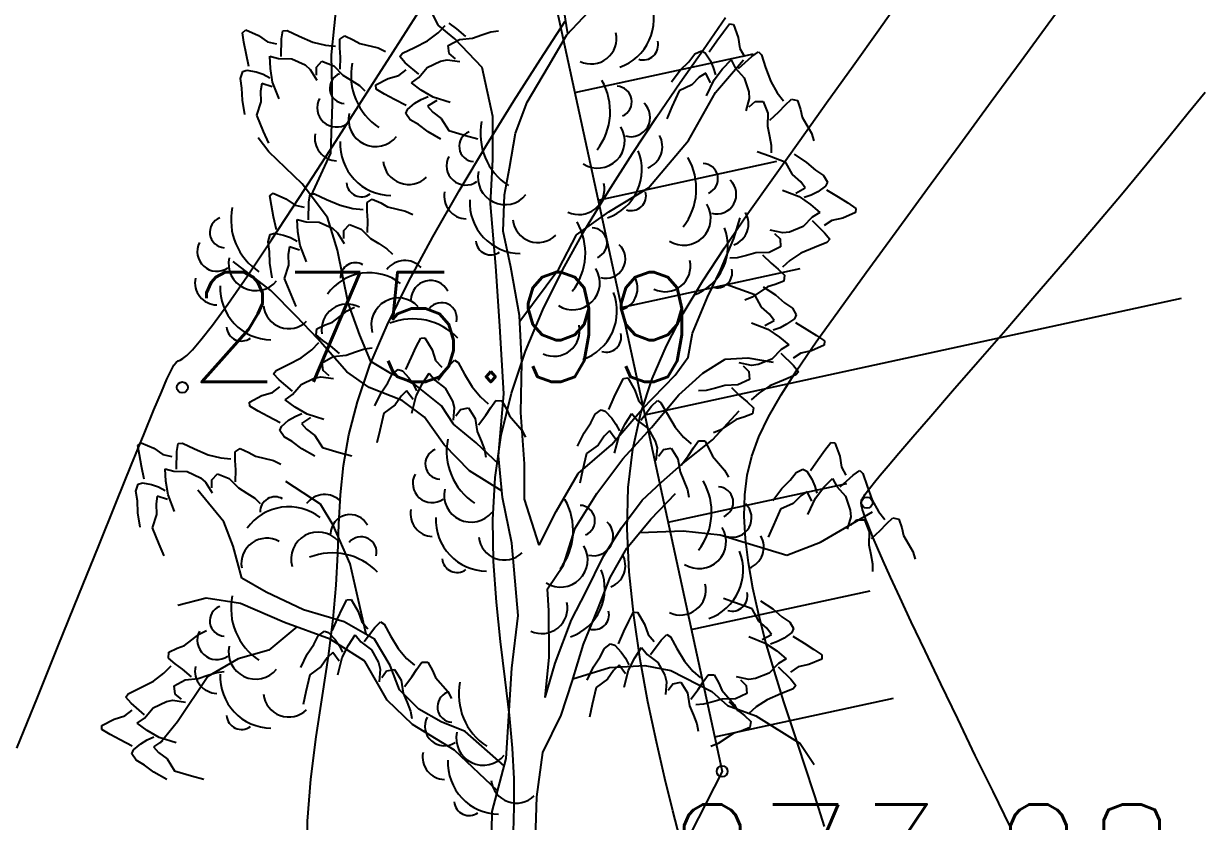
# Model space of a CAD drawing. Extents: x 524954 to 526204, y 9523489 to 9524010.
# Drawn here: x 525317.76 to 525328.51, y 9523763.08 to 9523770.33 of the extents above; entities that cross this region are included whole.
import ezdxf

# ---------------------------------------------------------------- set-up
doc = ezdxf.new("R2010")
doc.units = 0
doc.header["$PDMODE"] = 33
doc.header["$PDSIZE"] = 0.1
doc.linetypes.add('ACAD_ISO12W100', pattern=[21, 12, -3, 0, -3, 0, -3])
for name, color, linetype in [('Arbre', 34, 'ACAD_ISO12W100'), ('CN_01_00', 3, 'Continuous'), ('CN_02_00', 4, 'Continuous'), ('CN_05_00', 6, 'Continuous'), ('Haut_Talus', 30, 'Continuous'), ('Talus', 2, 'Continuous'), ('TopoAlt', 3, 'Continuous'), ('TOPOJIS', 7, 'Continuous')]:
    doc.layers.add(name, color=color, linetype=linetype)
doc.styles.add('Simplex 1.0', font='Simplex.shx', dxfattribs={"width": 0.99, "height": 1})

# ---------------------------------------------------------------- blocks, each defined once
blk = doc.blocks.new('TCPOINT M')
at = {"color": 0}
blk.add_point((0, 0), dxfattribs=at)
at = {"layer": 'TopoAlt', "style": 'Simplex 1.0', "width": 0.99}
blk.add_attdef('ALT', (0.15, 0.15), '', height=1, dxfattribs=at)
blk = doc.blocks.new('v088')
at = {"linetype": 'Continuous'}
for p, q in [((0.345, 10.122), (0.269, 10.614)), ((-1.806, 9.931), (-1.749, 10.491)), ((-0.835, 10.2), (-0.991, 10.52)), ((0.336, 10.112), (0.634, 10.429)), ((-0.666, 10.169), (-0.735, 10.218)), ((1.762, 10.142), (1.816, 10.212)), ((1.816, 10.212), (1.854, 10.208)), ((-2.616, 10.132), (-2.587, 10.158)), ((-2.603, 10.046), (-2.616, 10.132)), ((-2.587, 10.158), (-2.471, 10.107)), ((-2.471, 10.107), (-2.388, 10.049)), ((-2.261, 10.077), (-2.249, 10.151)), ((-2.249, 10.151), (-2.211, 10.152)), ((-2.211, 10.152), (-2.101, 10.101)), ((-1.73, 10.074), (-1.685, 10.105)), ((-1.685, 10.105), (-1.608, 10.069)), ((-0.931, 10.06), (-0.836, 10.131)), ((-0.836, 10.131), (-0.771, 10.198)), ((-0.683, 10.078), (-0.835, 10.2)), ((-0.583, 10.098), (-0.666, 10.169)), ((-0.523, 10.083), (-0.438, 10.113)), ((-0.438, 10.113), (-0.356, 10.14)), ((-0.356, 10.14), (-0.287, 10.149)), ((0.168, 9.829), (0.336, 10.112)), ((1.7, 10.058), (1.762, 10.142)), ((1.854, 10.208), (1.896, 10.089)), ((-2.583, 9.943), (-2.603, 10.046)), ((-2.388, 10.049), (-2.306, 10.03)), ((-2.264, 9.917), (-2.261, 10.077)), ((-2.101, 10.101), (-1.977, 10.047)), ((-1.977, 10.047), (-1.862, 10.018)), ((-1.862, 10.018), (-1.769, 10.01)), ((-1.731, 9.995), (-1.73, 10.074)), ((-1.608, 10.069), (-1.547, 10.033)), ((-1.547, 10.033), (-1.382, 9.994)), ((-1.161, 9.945), (-1.051, 9.998)), ((-1.051, 9.998), (-0.931, 10.06)), ((-0.743, 10.015), (-0.642, 10.071)), ((-0.734, 9.943), (-0.743, 10.015)), ((-0.435, 9.816), (-0.683, 10.078)), ((-0.642, 10.071), (-0.523, 10.083)), ((1.631, 9.958), (1.7, 10.058)), ((1.896, 10.089), (1.912, 9.989)), ((-2.558, 9.824), (-2.583, 9.943)), ((-2.368, 9.919), (-2.288, 9.897)), ((-2.362, 9.808), (-2.368, 9.919)), ((-2.288, 9.897), (-2.168, 9.895)), ((-2.168, 9.895), (-2.047, 9.839)), ((-1.797, 9.483), (-1.806, 9.931)), ((-1.725, 9.911), (-1.731, 9.995)), ((-1.728, 9.802), (-1.725, 9.911)), ((-1.382, 9.994), (-1.316, 9.963)), ((-1.184, 9.915), (-1.161, 9.945)), ((-1.134, 9.859), (-1.184, 9.915)), ((-0.677, 9.896), (-0.734, 9.943)), ((1.446, 9.869), (1.5, 9.939)), ((1.5, 9.939), (1.562, 9.969)), ((1.562, 9.969), (1.596, 9.95)), ((1.596, 9.95), (1.643, 9.877)), ((1.9, 9.808), (2.019, 9.915)), ((1.912, 9.989), (1.954, 9.915)), ((2.019, 9.915), (2.081, 9.958)), ((2.081, 9.958), (2.108, 9.931)), ((2.108, 9.931), (2.146, 9.815)), ((-2.634, 9.715), (-2.614, 9.781)), ((-2.614, 9.781), (-2.576, 9.793)), ((-2.576, 9.793), (-2.492, 9.777)), ((-2.342, 9.683), (-2.362, 9.808)), ((-2.047, 9.839), (-2, 9.799)), ((-2, 9.799), (-1.94, 9.7)), ((-1.944, 9.746), (-1.943, 9.82)), ((-1.943, 9.82), (-1.893, 9.873)), ((-1.893, 9.873), (-1.786, 9.83)), ((-1.786, 9.83), (-1.702, 9.745)), ((-1.192, 9.743), (-1.125, 9.794)), ((-1.012, 9.755), (-1.134, 9.859)), ((-1.011, 9.724), (-0.934, 9.816)), ((-0.934, 9.816), (-0.814, 9.874)), ((-0.814, 9.874), (-0.753, 9.886)), ((-0.753, 9.886), (-0.639, 9.87)), ((-0.339, 9.37), (-0.435, 9.816)), ((-0.025, 9.501), (0.168, 9.829)), ((1.289, 9.685), (1.369, 9.792)), ((1.369, 9.792), (1.446, 9.869)), ((1.643, 9.877), (1.669, 9.815)), ((1.669, 9.815), (1.689, 9.75)), ((1.677, 9.704), (1.754, 9.804)), ((1.69, 9.587), (1.945, 9.885)), ((1.754, 9.804), (1.831, 9.885)), ((1.831, 9.885), (1.869, 9.812)), ((1.869, 9.812), (1.95, 9.723)), ((2.146, 9.815), (2.193, 9.689)), ((-2.621, 9.629), (-2.634, 9.715)), ((-2.492, 9.777), (-2.428, 9.754)), ((-2.428, 9.754), (-2.368, 9.723)), ((-2.283, 9.532), (-2.342, 9.683)), ((-1.702, 9.745), (-1.624, 9.699)), ((-1.624, 9.699), (-1.552, 9.652)), ((-1.402, 9.657), (-1.289, 9.715)), ((-1.289, 9.715), (-1.192, 9.743)), ((-1.079, 9.676), (-1.011, 9.724)), ((-0.989, 9.611), (-1.079, 9.676)), ((1.542, 9.727), (1.473, 9.658)), ((1.6, 9.765), (1.542, 9.727)), ((1.643, 9.677), (1.6, 9.765)), ((1.608, 9.558), (1.677, 9.704)), ((1.95, 9.723), (1.993, 9.596)), ((2.193, 9.689), (2.25, 9.585)), ((-2.617, 9.52), (-2.621, 9.629)), ((-2.439, 9.669), (-2.451, 9.601)), ((-2.451, 9.601), (-2.448, 9.503)), ((-2.346, 9.639), (-2.439, 9.669)), ((-1.552, 9.652), (-1.502, 9.604)), ((-1.401, 9.619), (-1.402, 9.657)), ((-1.325, 9.574), (-1.401, 9.619)), ((-1.233, 9.524), (-1.325, 9.574)), ((-0.88, 9.547), (-0.989, 9.611)), ((1.358, 9.604), (1.292, 9.458)), ((1.473, 9.658), (1.358, 9.604)), ((1.444, 9.153), (1.69, 9.587)), ((1.993, 9.596), (1.996, 9.535)), ((2.25, 9.585), (2.308, 9.512)), ((-2.595, 9.387), (-2.617, 9.52)), ((-2.448, 9.503), (-2.488, 9.382)), ((-1.812, 9.035), (-1.797, 9.483)), ((-1.125, 9.469), (-1.233, 9.524)), ((-1.113, 9.435), (-1.047, 9.49)), ((-1.047, 9.49), (-0.989, 9.525)), ((-0.989, 9.525), (-0.927, 9.553)), ((-0.848, 9.516), (-0.931, 9.463)), ((-0.931, 9.463), (-0.885, 9.411)), ((-0.726, 9.498), (-0.88, 9.547)), ((-0.131, 9.219), (-0.025, 9.501)), ((1.996, 9.535), (1.966, 9.423)), ((1.996, 9.458), (2.05, 9.508)), ((2.05, 9.508), (2.123, 9.508)), ((2.123, 9.508), (2.166, 9.4)), ((2.266, 9.412), (2.323, 9.473)), ((2.323, 9.473), (2.381, 9.527)), ((2.381, 9.527), (2.435, 9.515)), ((2.435, 9.515), (2.462, 9.435)), ((-2.488, 9.382), (-2.427, 9.234)), ((-1.128, 9.398), (-1.113, 9.435)), ((-1.089, 9.341), (-1.128, 9.398)), ((-0.885, 9.411), (-0.807, 9.351)), ((-0.807, 9.351), (-0.739, 9.244)), ((-0.337, 8.979), (-0.339, 9.37)), ((1.292, 9.458), (1.246, 9.35)), ((2.166, 9.4), (2.162, 9.281)), ((2.185, 9.338), (2.266, 9.412)), ((2.462, 9.435), (2.477, 9.365)), ((2.477, 9.365), (2.562, 9.219)), ((-1.014, 9.297), (-1.089, 9.341)), ((-0.927, 9.231), (-1.014, 9.297)), ((-0.739, 9.244), (-0.586, 9.198)), ((2.162, 9.281), (2.181, 9.192)), ((-2.378, 9.048), (-2.474, 9.177)), ((-2.427, 9.234), (-2.38, 9.127)), ((-0.81, 9.165), (-0.927, 9.231)), ((-0.586, 9.198), (-0.473, 9.166)), ((-0.186, 8.901), (-0.131, 9.219)), ((1.08, 8.722), (1.444, 9.153)), ((2.181, 9.192), (2.196, 9.108)), ((2.562, 9.219), (2.585, 9.15)), ((-2.074, 8.756), (-2.378, 9.048)), ((-1.992, 8.647), (-1.812, 9.035)), ((2.18, 9.009), (2.07, 9.048)), ((2.196, 9.108), (2.196, 9.038)), ((-0.36, 8.574), (-0.337, 8.979)), ((2.33, 8.953), (2.18, 9.009)), ((2.391, 8.841), (2.33, 8.953)), ((2.406, 9.027), (2.519, 8.953)), ((2.519, 8.953), (2.601, 8.881)), ((-0.231, 8.658), (-0.186, 8.901)), ((2.465, 8.776), (2.391, 8.841)), ((2.601, 8.881), (2.673, 8.832)), ((2.673, 8.832), (2.708, 8.773)), ((-1.843, 8.45), (-2.074, 8.756)), ((0.718, 8.503), (1.08, 8.722)), ((2.421, 8.673), (2.507, 8.721)), ((2.507, 8.721), (2.465, 8.776)), ((2.691, 8.737), (2.621, 8.686)), ((2.708, 8.773), (2.691, 8.737)), ((-2.366, 8.647), (-2.337, 8.672)), ((-2.353, 8.56), (-2.366, 8.647)), ((-2.337, 8.672), (-2.221, 8.621)), ((-2.221, 8.621), (-2.138, 8.563)), ((-2.011, 8.592), (-1.999, 8.665)), ((-1.999, 8.665), (-1.961, 8.666)), ((-1.961, 8.666), (-1.851, 8.615)), ((-1.851, 8.615), (-1.727, 8.562)), ((-1.48, 8.588), (-1.435, 8.619)), ((-1.435, 8.619), (-1.357, 8.583)), ((-0.243, 8.328), (-0.231, 8.658)), ((2.3, 8.701), (2.45, 8.641)), ((2.45, 8.641), (2.555, 8.57)), ((2.561, 8.655), (2.497, 8.632)), ((2.621, 8.686), (2.561, 8.655)), ((2.701, 8.703), (2.805, 8.64)), ((2.805, 8.64), (2.893, 8.584)), ((-2.333, 8.457), (-2.353, 8.56)), ((-2.138, 8.563), (-2.056, 8.544)), ((-2.014, 8.431), (-2.011, 8.592)), ((-1.727, 8.562), (-1.612, 8.532)), ((-1.612, 8.532), (-1.519, 8.524)), ((-1.481, 8.509), (-1.48, 8.588)), ((-1.475, 8.425), (-1.481, 8.509)), ((-1.357, 8.583), (-1.297, 8.547)), ((-1.297, 8.547), (-1.132, 8.508)), ((-1.132, 8.508), (-1.066, 8.477)), ((-0.311, 8.009), (-0.36, 8.574)), ((0.424, 8.292), (0.718, 8.503)), ((2.555, 8.57), (2.64, 8.498)), ((2.64, 8.498), (2.57, 8.455)), ((2.964, 8.496), (2.848, 8.446)), ((2.893, 8.584), (2.966, 8.534)), ((2.966, 8.534), (2.964, 8.496)), ((-2.308, 8.338), (-2.333, 8.457)), ((-2.118, 8.433), (-2.038, 8.411)), ((-2.112, 8.322), (-2.118, 8.433)), ((-2.038, 8.411), (-1.918, 8.409)), ((-1.918, 8.409), (-1.797, 8.353)), ((-1.75, 8.153), (-1.843, 8.45)), ((-1.693, 8.334), (-1.643, 8.387)), ((-1.643, 8.387), (-1.536, 8.344)), ((-1.478, 8.316), (-1.475, 8.425)), ((1.855, 8.26), (1.913, 8.447)), ((2.57, 8.455), (2.487, 8.369)), ((2.568, 8.425), (2.683, 8.312)), ((2.749, 8.424), (2.679, 8.378)), ((2.848, 8.446), (2.749, 8.424)), ((-2.384, 8.23), (-2.364, 8.296)), ((-2.364, 8.296), (-2.326, 8.308)), ((-2.326, 8.308), (-2.242, 8.291)), ((-2.242, 8.291), (-2.178, 8.268)), ((-2.092, 8.197), (-2.112, 8.322)), ((-1.797, 8.353), (-1.75, 8.313)), ((-1.75, 8.313), (-1.69, 8.215)), ((-1.694, 8.261), (-1.693, 8.334)), ((-1.536, 8.344), (-1.452, 8.259)), ((-0.174, 8), (-0.243, 8.328)), ((0.262, 7.984), (0.424, 8.292)), ((2.301, 8.311), (2.188, 8.335)), ((2.225, 8.306), (2.278, 8.256)), ((2.362, 8.319), (2.301, 8.311)), ((2.487, 8.369), (2.362, 8.319)), ((2.683, 8.312), (2.729, 8.254)), ((-2.371, 8.143), (-2.384, 8.23)), ((-2.189, 8.184), (-2.201, 8.115)), ((-2.096, 8.154), (-2.189, 8.184)), ((-2.178, 8.268), (-2.118, 8.237)), ((-2.033, 8.047), (-2.092, 8.197)), ((-1.452, 8.259), (-1.374, 8.213)), ((-1.374, 8.213), (-1.302, 8.166)), ((1.736, 7.971), (1.855, 8.26)), ((2.282, 8.183), (2.178, 8.134)), ((2.278, 8.256), (2.282, 8.183)), ((2.591, 8.179), (2.467, 8.125)), ((2.704, 8.225), (2.591, 8.179)), ((2.729, 8.254), (2.704, 8.225)), ((-2.367, 8.034), (-2.371, 8.143)), ((-2.201, 8.115), (-2.198, 8.017)), ((-1.653, 7.676), (-1.75, 8.153)), ((-1.302, 8.166), (-1.252, 8.118)), ((1.888, 8.085), (1.819, 8.08)), ((1.971, 8.105), (1.888, 8.085)), ((2.058, 8.13), (1.971, 8.105)), ((2.178, 8.134), (2.058, 8.13)), ((2.117, 8.111), (2.195, 8.035)), ((2.467, 8.125), (2.367, 8.061)), ((-2.358, 7.786), (-2.7, 8.052)), ((-2.345, 7.902), (-2.367, 8.034)), ((-2.198, 8.017), (-2.238, 7.897)), ((-0.274, 7.463), (-0.311, 8.009)), ((-0.096, 7.56), (-0.174, 8)), ((-0.093, 7.509), (0.262, 7.984)), ((1.617, 7.726), (1.736, 7.971)), ((2.195, 8.035), (2.261, 7.981)), ((2.261, 7.981), (2.318, 7.927)), ((2.367, 8.061), (2.298, 7.999)), ((-2.238, 7.897), (-2.177, 7.749)), ((2.31, 7.872), (2.231, 7.841)), ((2.318, 7.927), (2.31, 7.872)), ((-2.129, 7.554), (-2.358, 7.786)), ((-2.177, 7.749), (-2.13, 7.641)), ((1.896, 7.802), (1.786, 7.841)), ((2.046, 7.746), (1.896, 7.802)), ((2.163, 7.821), (2.022, 7.727)), ((2.107, 7.634), (2.046, 7.746)), ((2.123, 7.82), (2.235, 7.746)), ((2.231, 7.841), (2.163, 7.821)), ((2.235, 7.746), (2.317, 7.675)), ((-1.663, 7.603), (-1.598, 7.634)), ((-1.547, 7.38), (-1.653, 7.676)), ((1.481, 7.4), (1.617, 7.726)), ((2.022, 7.727), (1.955, 7.7)), ((2.181, 7.57), (2.107, 7.634)), ((2.317, 7.675), (2.389, 7.625)), ((-1.932, 7.347), (-2.129, 7.554)), ((-1.797, 7.5), (-1.663, 7.603)), ((-0.075, 7.131), (-0.096, 7.56)), ((2.223, 7.514), (2.181, 7.57)), ((2.407, 7.53), (2.337, 7.479)), ((2.389, 7.625), (2.424, 7.566)), ((2.424, 7.566), (2.407, 7.53)), ((-1.945, 7.383), (-1.94, 7.438)), ((-1.94, 7.438), (-1.864, 7.475)), ((-1.864, 7.475), (-1.797, 7.5)), ((-0.237, 6.848), (-0.274, 7.463)), ((2.016, 7.494), (2.166, 7.434)), ((2.137, 7.467), (2.223, 7.514)), ((2.166, 7.434), (2.271, 7.363)), ((2.277, 7.448), (2.213, 7.425)), ((2.337, 7.479), (2.277, 7.448)), ((2.417, 7.496), (2.521, 7.433)), ((2.521, 7.433), (2.609, 7.377)), ((-1.985, 7.246), (-1.92, 7.313)), ((-1.884, 7.333), (-1.945, 7.383)), ((-1.665, 7.048), (-1.932, 7.347)), ((-1.815, 7.284), (-1.884, 7.333)), ((-1.449, 7.14), (-1.547, 7.38)), ((-1.034, 7.275), (-0.994, 7.353)), ((-0.994, 7.353), (-0.955, 7.356)), ((-0.955, 7.356), (-0.891, 7.247)), ((1.442, 7.181), (1.481, 7.4)), ((2.271, 7.363), (2.357, 7.292)), ((2.609, 7.377), (2.682, 7.328)), ((2.682, 7.328), (2.68, 7.289)), ((-2.081, 7.175), (-1.985, 7.246)), ((-1.732, 7.213), (-1.815, 7.284)), ((-1.672, 7.198), (-1.587, 7.228)), ((-1.587, 7.228), (-1.505, 7.255)), ((-1.505, 7.255), (-1.436, 7.264)), ((-1.078, 7.18), (-1.034, 7.275)), ((-0.891, 7.247), (-0.858, 7.151)), ((2.286, 7.249), (2.203, 7.162)), ((2.284, 7.218), (2.399, 7.105)), ((2.357, 7.292), (2.286, 7.249)), ((2.465, 7.218), (2.395, 7.171)), ((2.564, 7.239), (2.465, 7.218)), ((2.68, 7.289), (2.564, 7.239)), ((-2.31, 7.06), (-2.2, 7.113)), ((-2.2, 7.113), (-2.081, 7.175)), ((-1.892, 7.13), (-1.791, 7.186)), ((-1.883, 7.058), (-1.892, 7.13)), ((-1.791, 7.186), (-1.672, 7.198)), ((-1.266, 7.031), (-1.449, 7.14)), ((-1.128, 7.069), (-1.078, 7.18)), ((-0.858, 7.151), (-0.802, 7.088)), ((-0.835, 6.972), (-0.738, 7.1)), ((-0.738, 7.1), (-0.686, 7.153)), ((-0.686, 7.153), (-0.654, 7.131)), ((-0.654, 7.131), (-0.595, 7.025)), ((-0.084, 6.677), (-0.075, 7.131)), ((1.321, 7.017), (1.442, 7.181)), ((1.575, 7.035), (1.778, 7.163)), ((1.778, 7.163), (1.983, 7.174)), ((2.018, 7.104), (1.904, 7.128)), ((1.941, 7.1), (1.994, 7.049)), ((1.983, 7.174), (2.214, 7.135)), ((2.079, 7.112), (2.018, 7.104)), ((2.203, 7.162), (2.079, 7.112)), ((2.399, 7.105), (2.445, 7.047)), ((-2.333, 7.03), (-2.31, 7.06)), ((-2.283, 6.974), (-2.333, 7.03)), ((-2.083, 6.931), (-1.963, 6.989)), ((-1.963, 6.989), (-1.902, 7.001)), ((-1.902, 7.001), (-1.788, 6.985)), ((-1.826, 7.011), (-1.883, 7.058)), ((-1.463, 6.903), (-1.665, 7.048)), ((-1.293, 6.947), (-1.253, 7.025)), ((-1.047, 6.93), (-1.266, 7.031)), ((-1.253, 7.025), (-1.198, 7.067)), ((-1.198, 7.067), (-1.16, 7.055)), ((-1.16, 7.055), (-1.101, 6.992)), ((-1.101, 6.992), (-1.063, 6.936)), ((-0.978, 6.941), (-0.918, 7.034)), ((-0.918, 7.034), (-0.866, 6.97)), ((-0.595, 7.025), (-0.526, 6.909)), ((0.813, 6.909), (0.853, 6.987)), ((0.853, 6.987), (0.891, 6.991)), ((0.891, 6.991), (0.955, 6.881)), ((1.023, 6.706), (1.321, 7.017)), ((1.356, 6.837), (1.575, 7.035)), ((1.994, 7.049), (1.999, 6.976)), ((2.42, 7.018), (2.307, 6.972)), ((2.445, 7.047), (2.42, 7.018)), ((-2.342, 6.858), (-2.275, 6.909)), ((-2.161, 6.87), (-2.283, 6.974)), ((-2.161, 6.839), (-2.083, 6.931)), ((-1.162, 6.785), (-1.463, 6.903)), ((-1.354, 6.857), (-1.293, 6.947)), ((-1.063, 6.936), (-1.032, 6.875)), ((-0.806, 6.736), (-1.047, 6.93)), ((-1.035, 6.828), (-0.978, 6.941)), ((-0.866, 6.97), (-0.77, 6.898)), ((-0.77, 6.898), (-0.705, 6.781)), ((-0.526, 6.909), (-0.45, 6.818)), ((0.768, 6.815), (0.813, 6.909)), ((0.955, 6.881), (0.989, 6.786)), ((1.688, 6.899), (1.604, 6.878)), ((1.775, 6.923), (1.688, 6.899)), ((1.894, 6.927), (1.775, 6.923)), ((1.834, 6.904), (1.912, 6.828)), ((1.999, 6.976), (1.894, 6.927)), ((2.184, 6.918), (2.084, 6.854)), ((2.307, 6.972), (2.184, 6.918)), ((-2.551, 6.772), (-2.439, 6.83)), ((-2.55, 6.734), (-2.551, 6.772)), ((-2.439, 6.83), (-2.342, 6.858)), ((-2.228, 6.791), (-2.161, 6.839)), ((-2.138, 6.726), (-2.228, 6.791)), ((-1.413, 6.737), (-1.354, 6.857)), ((-1.172, 6.826), (-1.227, 6.745)), ((-1.122, 6.874), (-1.172, 6.826)), ((-0.96, 6.634), (-1.162, 6.785)), ((-1.064, 6.795), (-1.122, 6.874)), ((-1.076, 6.671), (-1.035, 6.828)), ((-0.705, 6.781), (-0.69, 6.721)), ((-0.45, 6.818), (-0.379, 6.757)), ((-0.357, 6.722), (-0.31, 6.785)), ((-0.31, 6.785), (-0.255, 6.784)), ((-0.287, 6.281), (-0.237, 6.848)), ((-0.255, 6.784), (-0.214, 6.71)), ((0.719, 6.703), (0.768, 6.815)), ((0.989, 6.786), (1.044, 6.722)), ((1.107, 6.54), (1.356, 6.837)), ((1.108, 6.734), (1.161, 6.787)), ((1.161, 6.787), (1.192, 6.766)), ((1.604, 6.878), (1.535, 6.874)), ((1.912, 6.828), (1.977, 6.774)), ((1.977, 6.774), (2.034, 6.72)), ((2.084, 6.854), (2.014, 6.792)), ((-2.475, 6.689), (-2.55, 6.734)), ((-2.383, 6.639), (-2.475, 6.689)), ((-2.029, 6.662), (-2.138, 6.726)), ((-2.138, 6.64), (-2.076, 6.668)), ((-1.33, 6.67), (-1.367, 6.514)), ((-1.227, 6.745), (-1.33, 6.67)), ((-0.697, 6.571), (-0.806, 6.736)), ((-0.69, 6.721), (-0.699, 6.606)), ((-0.675, 6.646), (-0.632, 6.705)), ((-0.632, 6.705), (-0.56, 6.719)), ((-0.56, 6.719), (-0.498, 6.621)), ((-0.402, 6.651), (-0.357, 6.722)), ((-0.214, 6.71), (-0.186, 6.645)), ((-0.049, 6.211), (-0.084, 6.677)), ((0.594, 6.66), (0.649, 6.702)), ((0.649, 6.702), (0.686, 6.689)), ((0.686, 6.689), (0.745, 6.626)), ((0.743, 6.383), (1.023, 6.706)), ((0.868, 6.575), (0.929, 6.669)), ((0.929, 6.669), (0.98, 6.604)), ((1.011, 6.606), (1.108, 6.734)), ((1.192, 6.766), (1.252, 6.66)), ((1.663, 6.427), (1.906, 6.693)), ((2.026, 6.666), (1.947, 6.634)), ((2.034, 6.72), (2.026, 6.666)), ((-2.274, 6.584), (-2.383, 6.639)), ((-2.262, 6.55), (-2.196, 6.606)), ((-2.196, 6.606), (-2.138, 6.64)), ((-1.998, 6.632), (-2.08, 6.578)), ((-2.08, 6.578), (-2.034, 6.526)), ((-1.875, 6.613), (-2.029, 6.662)), ((-0.78, 6.382), (-0.96, 6.634)), ((-0.488, 6.401), (-0.697, 6.571)), ((-0.498, 6.621), (-0.48, 6.503)), ((-0.468, 6.564), (-0.402, 6.651)), ((-0.186, 6.645), (-0.075, 6.517)), ((0.493, 6.492), (0.554, 6.582)), ((0.554, 6.582), (0.594, 6.66)), ((0.745, 6.626), (0.783, 6.571)), ((0.783, 6.571), (0.814, 6.51)), ((0.811, 6.463), (0.868, 6.575)), ((0.98, 6.604), (1.076, 6.532)), ((1.252, 6.66), (1.321, 6.544)), ((1.879, 6.614), (1.738, 6.52)), ((1.947, 6.634), (1.879, 6.614)), ((-2.277, 6.513), (-2.262, 6.55)), ((-2.238, 6.456), (-2.277, 6.513)), ((-2.163, 6.412), (-2.238, 6.456)), ((-2.034, 6.526), (-1.957, 6.466)), ((-1.957, 6.466), (-1.888, 6.359)), ((-1.367, 6.514), (-1.392, 6.4)), ((-0.48, 6.503), (-0.444, 6.419)), ((-0.075, 6.517), (-0.04, 6.453)), ((0.433, 6.371), (0.493, 6.492)), ((0.675, 6.46), (0.62, 6.379)), ((0.724, 6.509), (0.675, 6.46)), ((0.782, 6.43), (0.724, 6.509)), ((0.771, 6.306), (0.811, 6.463)), ((0.846, 6.255), (1.107, 6.54)), ((1.076, 6.532), (1.141, 6.416)), ((1.321, 6.544), (1.397, 6.452)), ((1.397, 6.452), (1.467, 6.391)), ((1.738, 6.52), (1.671, 6.493)), ((-3.568, 6.377), (-3.539, 6.402)), ((-3.555, 6.29), (-3.568, 6.377)), ((-3.539, 6.402), (-3.423, 6.351)), ((-3.423, 6.351), (-3.34, 6.294)), ((-3.213, 6.322), (-3.201, 6.396)), ((-3.201, 6.396), (-3.163, 6.397)), ((-3.163, 6.397), (-3.053, 6.346)), ((-3.053, 6.346), (-2.929, 6.292)), ((-2.682, 6.318), (-2.637, 6.35)), ((-2.637, 6.35), (-2.56, 6.314)), ((-2.076, 6.346), (-2.163, 6.412)), ((-1.959, 6.28), (-2.076, 6.346)), ((-1.888, 6.359), (-1.735, 6.313)), ((-0.551, 6.145), (-0.78, 6.382)), ((-0.279, 6.204), (-0.488, 6.401)), ((-0.444, 6.419), (-0.414, 6.339)), ((0.438, 6.122), (0.743, 6.383)), ((0.62, 6.379), (0.516, 6.305)), ((1.141, 6.416), (1.157, 6.356)), ((1.157, 6.356), (1.147, 6.241)), ((1.215, 6.339), (1.286, 6.353)), ((1.286, 6.353), (1.348, 6.255)), ((1.381, 6.204), (1.663, 6.427)), ((1.444, 6.285), (1.489, 6.356)), ((1.489, 6.356), (1.536, 6.42)), ((1.536, 6.42), (1.591, 6.419)), ((1.591, 6.419), (1.633, 6.344)), ((1.633, 6.344), (1.661, 6.279)), ((2.685, 6.334), (2.739, 6.404)), ((2.739, 6.404), (2.777, 6.4)), ((2.777, 6.4), (2.82, 6.28)), ((-3.535, 6.188), (-3.555, 6.29)), ((-3.34, 6.294), (-3.258, 6.275)), ((-3.216, 6.161), (-3.213, 6.322)), ((-2.929, 6.292), (-2.814, 6.263)), ((-2.814, 6.263), (-2.721, 6.255)), ((-2.683, 6.24), (-2.682, 6.318)), ((-2.677, 6.155), (-2.683, 6.24)), ((-2.56, 6.314), (-2.499, 6.278)), ((-2.499, 6.278), (-2.334, 6.239)), ((-2.334, 6.239), (-2.268, 6.208)), ((-1.735, 6.313), (-1.622, 6.281)), ((-0.414, 6.339), (-0.401, 6.271)), ((-0.248, 5.902), (-0.287, 6.281)), ((0.516, 6.305), (0.479, 6.149)), ((0.61, 5.939), (0.846, 6.255)), ((1.171, 6.28), (1.215, 6.339)), ((1.348, 6.255), (1.367, 6.137)), ((1.378, 6.198), (1.444, 6.285)), ((1.661, 6.279), (1.771, 6.151)), ((2.554, 6.15), (2.623, 6.25)), ((2.623, 6.25), (2.685, 6.334)), ((2.82, 6.28), (2.835, 6.18)), ((-3.51, 6.069), (-3.535, 6.188)), ((-3.32, 6.164), (-3.24, 6.142)), ((-3.314, 6.053), (-3.32, 6.164)), ((-3.24, 6.142), (-3.121, 6.14)), ((-3.121, 6.14), (-2.999, 6.083)), ((-2.68, 6.046), (-2.677, 6.155)), ((-0.254, 5.961), (-0.551, 6.145)), ((-0.049, 5.888), (-0.049, 6.211)), ((0.479, 6.149), (0.454, 6.035)), ((1.198, 6.044), (1.381, 6.204)), ((1.367, 6.137), (1.402, 6.054)), ((1.771, 6.151), (1.807, 6.088)), ((2.37, 6.061), (2.423, 6.13)), ((2.423, 6.13), (2.485, 6.161)), ((2.485, 6.161), (2.52, 6.142)), ((2.52, 6.142), (2.566, 6.069)), ((2.835, 6.18), (2.877, 6.107)), ((2.943, 6.107), (3.004, 6.15)), ((3.004, 6.15), (3.031, 6.123)), ((-3.586, 5.96), (-3.566, 6.026)), ((-3.566, 6.026), (-3.528, 6.038)), ((-3.528, 6.038), (-3.444, 6.022)), ((-3.444, 6.022), (-3.38, 5.999)), ((-3.294, 5.928), (-3.314, 6.053)), ((-2.999, 6.083), (-2.952, 6.044)), ((-2.952, 6.044), (-2.892, 5.945)), ((-2.896, 5.991), (-2.895, 6.065)), ((-2.895, 6.065), (-2.845, 6.118)), ((-2.845, 6.118), (-2.738, 6.075)), ((-2.738, 6.075), (-2.654, 5.99)), ((-1.907, 5.843), (-2.222, 6.048)), ((0.24, 5.776), (0.438, 6.122)), ((1.021, 5.879), (1.198, 6.044)), ((1.402, 6.054), (1.433, 5.974)), ((2.293, 5.984), (2.37, 6.061)), ((2.566, 6.069), (2.593, 6.007)), ((2.677, 5.996), (2.754, 6.077)), ((2.754, 6.077), (2.793, 6.004)), ((2.823, 6), (2.943, 6.107)), ((3.031, 6.123), (3.07, 6.007)), ((-3.573, 5.874), (-3.586, 5.96)), ((-3.392, 5.914), (-3.403, 5.846)), ((-3.298, 5.884), (-3.392, 5.914)), ((-3.38, 5.999), (-3.32, 5.968)), ((-3.235, 5.777), (-3.294, 5.928)), ((-2.787, 5.681), (-3.023, 5.969)), ((-2.654, 5.99), (-2.576, 5.943)), ((-2.576, 5.943), (-2.504, 5.896)), ((0.411, 5.624), (0.61, 5.939)), ((1.1, 5.706), (1.325, 5.941)), ((1.433, 5.974), (1.446, 5.906)), ((2.212, 5.877), (2.293, 5.984)), ((2.466, 5.919), (2.396, 5.85)), ((2.523, 5.957), (2.466, 5.919)), ((2.566, 5.869), (2.523, 5.957)), ((2.593, 6.007), (2.612, 5.942)), ((2.6, 5.896), (2.677, 5.996)), ((2.793, 6.004), (2.873, 5.915)), ((2.873, 5.915), (2.916, 5.788)), ((3.07, 6.007), (3.116, 5.88)), ((-3.57, 5.765), (-3.573, 5.874)), ((-3.403, 5.846), (-3.4, 5.748)), ((-2.504, 5.896), (-2.454, 5.849)), ((-1.791, 5.652), (-1.907, 5.843)), ((-0.165, 5.487), (-0.248, 5.902)), ((0.085, 5.468), (-0.049, 5.888)), ((0.834, 5.626), (1.021, 5.879)), ((2.396, 5.85), (2.281, 5.796)), ((2.531, 5.75), (2.6, 5.896)), ((3.116, 5.88), (3.173, 5.777)), ((-3.547, 5.632), (-3.57, 5.765)), ((-3.4, 5.748), (-3.44, 5.627)), ((0.085, 5.468), (0.24, 5.776)), ((0.881, 5.441), (1.1, 5.706)), ((2.281, 5.796), (2.216, 5.65)), ((2.646, 5.496), (3.119, 5.774)), ((2.92, 5.727), (2.889, 5.615)), ((2.916, 5.788), (2.92, 5.727)), ((2.92, 5.65), (2.973, 5.7)), ((2.973, 5.7), (3.047, 5.7)), ((3.047, 5.7), (3.089, 5.592)), ((3.173, 5.777), (3.231, 5.703)), ((3.247, 5.665), (3.304, 5.719)), ((3.304, 5.719), (3.358, 5.707)), ((3.358, 5.707), (3.385, 5.627)), ((-3.44, 5.627), (-3.379, 5.479)), ((-2.701, 5.459), (-2.787, 5.681)), ((-1.635, 5.301), (-1.791, 5.652)), ((0.306, 5.286), (0.411, 5.624)), ((0.671, 5.368), (0.834, 5.626)), ((1.001, 5.586), (1.394, 5.601)), ((1.394, 5.601), (1.731, 5.564)), ((2.216, 5.65), (2.169, 5.542)), ((3.089, 5.592), (3.085, 5.473)), ((3.108, 5.53), (3.189, 5.603)), ((3.189, 5.603), (3.247, 5.665)), ((3.385, 5.627), (3.4, 5.557)), ((-0.107, 4.829), (-0.165, 5.487)), ((1.731, 5.564), (2, 5.483)), ((2, 5.483), (2.338, 5.378)), ((2.338, 5.378), (2.646, 5.496)), ((3.4, 5.557), (3.485, 5.411)), ((-3.379, 5.479), (-3.332, 5.372)), ((-2.621, 5.169), (-2.701, 5.459)), ((0.731, 5.176), (0.881, 5.441)), ((3.085, 5.473), (3.104, 5.384)), ((3.104, 5.384), (3.12, 5.3)), ((3.485, 5.411), (3.508, 5.342)), ((-1.559, 4.967), (-1.635, 5.301)), ((0.161, 5.071), (0.306, 5.286)), ((0.51, 5.041), (0.671, 5.368)), ((3.12, 5.3), (3.12, 5.23)), ((-2.4, 5.043), (-2.621, 5.169)), ((0.619, 4.888), (0.731, 5.176)), ((0.172, 4.872), (0.161, 5.071)), ((-2.946, 4.988), (-3.206, 4.92)), ((-2.634, 4.938), (-2.946, 4.988)), ((-2.061, 4.882), (-2.4, 5.043)), ((-1.707, 4.895), (-1.667, 4.973)), ((-1.667, 4.973), (-1.628, 4.976)), ((-1.628, 4.976), (-1.564, 4.867)), ((-1.492, 4.659), (-1.559, 4.967)), ((0.379, 4.79), (0.51, 5.041)), ((1.872, 4.946), (1.762, 4.985)), ((2.022, 4.89), (1.872, 4.946)), ((2.099, 4.964), (2.211, 4.89)), ((-2.233, 4.766), (-2.634, 4.938)), ((-1.692, 4.771), (-2.061, 4.882)), ((-1.751, 4.8), (-1.707, 4.895)), ((-1.564, 4.867), (-1.531, 4.771)), ((0.174, 4.45), (0.172, 4.872)), ((0.489, 4.568), (0.619, 4.888)), ((0.899, 4.779), (0.939, 4.857)), ((0.939, 4.857), (0.978, 4.861)), ((0.978, 4.861), (1.042, 4.751)), ((2.083, 4.778), (2.022, 4.89)), ((2.211, 4.89), (2.293, 4.818)), ((-1.819, 4.613), (-2.233, 4.766)), ((-1.801, 4.689), (-1.751, 4.8)), ((-1.415, 4.615), (-1.692, 4.771)), ((-1.531, 4.771), (-1.475, 4.707)), ((-1.411, 4.72), (-1.359, 4.773)), ((-1.359, 4.773), (-1.327, 4.751)), ((-1.327, 4.751), (-1.268, 4.645)), ((-0.166, 4.349), (-0.107, 4.829)), ((0.231, 4.395), (0.379, 4.79)), ((0.855, 4.685), (0.899, 4.779)), ((1.042, 4.751), (1.075, 4.656)), ((2.157, 4.714), (2.083, 4.778)), ((2.293, 4.818), (2.365, 4.769)), ((2.365, 4.769), (2.4, 4.71)), ((-3.143, 4.557), (-3.01, 4.66)), ((-3.01, 4.66), (-2.944, 4.692)), ((-2.123, 4.725), (-2.377, 4.514)), ((-1.966, 4.567), (-1.926, 4.645)), ((-1.926, 4.645), (-1.871, 4.687)), ((-1.871, 4.687), (-1.833, 4.675)), ((-1.833, 4.675), (-1.774, 4.612)), ((-1.651, 4.561), (-1.591, 4.654)), ((-1.591, 4.654), (-1.539, 4.59)), ((-1.508, 4.592), (-1.411, 4.72)), ((-1.268, 4.645), (-1.199, 4.529)), ((0.805, 4.573), (0.855, 4.685)), ((1.075, 4.656), (1.131, 4.592)), ((1.195, 4.604), (1.247, 4.657)), ((1.247, 4.657), (1.279, 4.636)), ((1.279, 4.636), (1.338, 4.53)), ((1.992, 4.638), (2.142, 4.578)), ((2.113, 4.611), (2.199, 4.658)), ((2.199, 4.658), (2.157, 4.714)), ((2.313, 4.623), (2.253, 4.592)), ((2.383, 4.674), (2.313, 4.623)), ((2.4, 4.71), (2.383, 4.674)), ((2.393, 4.64), (2.497, 4.577)), ((-3.287, 4.496), (-3.21, 4.533)), ((-3.21, 4.533), (-3.143, 4.557)), ((-2.377, 4.514), (-2.655, 4.434)), ((-2.027, 4.477), (-1.966, 4.567)), ((-1.504, 4.415), (-1.819, 4.613)), ((-1.774, 4.612), (-1.736, 4.556)), ((-1.736, 4.556), (-1.705, 4.495)), ((-1.708, 4.448), (-1.651, 4.561)), ((-1.539, 4.59), (-1.443, 4.518)), ((-1.443, 4.518), (-1.378, 4.401)), ((-1.273, 4.376), (-1.415, 4.615)), ((-1.199, 4.529), (-1.123, 4.438)), ((0.384, 4.23), (0.489, 4.568)), ((0.64, 4.452), (0.68, 4.53)), ((0.68, 4.53), (0.735, 4.572)), ((0.735, 4.572), (0.773, 4.559)), ((0.773, 4.559), (0.832, 4.496)), ((0.955, 4.445), (1.015, 4.539)), ((1.015, 4.539), (1.067, 4.474)), ((1.098, 4.476), (1.195, 4.604)), ((1.338, 4.53), (1.407, 4.414)), ((2.142, 4.578), (2.247, 4.507)), ((2.253, 4.592), (2.189, 4.569)), ((2.497, 4.577), (2.585, 4.521)), ((2.585, 4.521), (2.658, 4.472)), ((-3.291, 4.441), (-3.287, 4.496)), ((-3.23, 4.39), (-3.291, 4.441)), ((-2.655, 4.434), (-2.931, 4.273)), ((-2.086, 4.357), (-2.027, 4.477)), ((-1.845, 4.445), (-1.9, 4.365)), ((-1.795, 4.494), (-1.845, 4.445)), ((-1.737, 4.415), (-1.795, 4.494)), ((-1.749, 4.291), (-1.708, 4.448)), ((-1.298, 4.058), (-1.504, 4.415)), ((-1.123, 4.438), (-1.052, 4.377)), ((0.138, 4.082), (0.174, 4.45)), ((0.579, 4.362), (0.64, 4.452)), ((0.832, 4.496), (0.87, 4.441)), ((0.87, 4.441), (0.901, 4.38)), ((0.898, 4.333), (0.955, 4.445)), ((1.067, 4.474), (1.163, 4.402)), ((1.407, 4.414), (1.483, 4.322)), ((2.247, 4.507), (2.332, 4.436)), ((2.332, 4.436), (2.262, 4.393)), ((2.656, 4.433), (2.54, 4.383)), ((2.658, 4.472), (2.656, 4.433)), ((-3.427, 4.233), (-3.331, 4.304)), ((-3.331, 4.304), (-3.266, 4.37)), ((-3.162, 4.341), (-3.23, 4.39)), ((-3.079, 4.271), (-3.162, 4.341)), ((-2.933, 4.286), (-2.851, 4.312)), ((-2.851, 4.312), (-2.783, 4.321)), ((-1.9, 4.365), (-2.003, 4.29)), ((-1.378, 4.401), (-1.363, 4.341)), ((-1.363, 4.341), (-1.372, 4.226)), ((-1.349, 4.266), (-1.305, 4.325)), ((-1.305, 4.325), (-1.233, 4.338)), ((-1.188, 4.154), (-1.273, 4.376)), ((-1.233, 4.338), (-1.171, 4.241)), ((-1.075, 4.271), (-1.03, 4.342)), ((-1.03, 4.342), (-0.984, 4.405)), ((-0.984, 4.405), (-0.928, 4.404)), ((-0.928, 4.404), (-0.887, 4.33)), ((-0.887, 4.33), (-0.859, 4.265)), ((-0.217, 3.527), (-0.166, 4.349)), ((0.138, 4.082), (0.231, 4.395)), ((0.391, 4.253), (0.724, 4.355)), ((0.52, 4.241), (0.579, 4.362)), ((0.761, 4.33), (0.706, 4.249)), ((0.724, 4.355), (1.047, 4.375)), ((0.811, 4.379), (0.761, 4.33)), ((0.869, 4.3), (0.811, 4.379)), ((0.857, 4.176), (0.898, 4.333)), ((1.047, 4.375), (1.284, 4.33)), ((1.163, 4.402), (1.228, 4.286)), ((1.284, 4.33), (1.655, 4.138)), ((1.483, 4.322), (1.554, 4.261)), ((2.179, 4.306), (2.055, 4.256)), ((2.262, 4.393), (2.179, 4.306)), ((2.26, 4.362), (2.375, 4.249)), ((2.441, 4.361), (2.371, 4.315)), ((2.54, 4.383), (2.441, 4.361)), ((-3.547, 4.171), (-3.427, 4.233)), ((-3.239, 4.188), (-3.137, 4.244)), ((-2.931, 4.273), (-3.209, 3.863)), ((-3.137, 4.244), (-3.019, 4.255)), ((-3.019, 4.255), (-2.933, 4.286)), ((-2.003, 4.29), (-2.04, 4.134)), ((-1.171, 4.241), (-1.153, 4.123)), ((-1.141, 4.184), (-1.075, 4.271)), ((-0.859, 4.265), (-0.748, 4.137)), ((0.285, 3.923), (0.384, 4.23)), ((0.706, 4.249), (0.603, 4.175)), ((1.228, 4.286), (1.243, 4.226)), ((1.243, 4.226), (1.234, 4.11)), ((1.258, 4.15), (1.301, 4.209)), ((1.301, 4.209), (1.373, 4.223)), ((1.373, 4.223), (1.435, 4.125)), ((1.531, 4.155), (1.576, 4.226)), ((1.576, 4.226), (1.623, 4.29)), ((1.623, 4.29), (1.678, 4.289)), ((1.678, 4.289), (1.719, 4.214)), ((1.719, 4.214), (1.747, 4.149)), ((1.994, 4.248), (1.88, 4.272)), ((1.917, 4.244), (1.97, 4.193)), ((1.97, 4.193), (1.975, 4.12)), ((2.055, 4.256), (1.994, 4.248)), ((2.375, 4.249), (2.421, 4.191)), ((-3.679, 4.087), (-3.656, 4.117)), ((-3.629, 4.032), (-3.679, 4.087)), ((-3.656, 4.117), (-3.547, 4.171)), ((-3.229, 4.115), (-3.239, 4.188)), ((-3.172, 4.068), (-3.229, 4.115)), ((-2.04, 4.134), (-2.065, 4.02)), ((-1.01, 3.977), (-1.188, 4.154)), ((-1.153, 4.123), (-1.118, 4.039)), ((-0.748, 4.137), (-0.713, 4.073)), ((0.603, 4.175), (0.566, 4.019)), ((1.435, 4.125), (1.453, 4.007)), ((1.465, 4.068), (1.531, 4.155)), ((1.655, 4.138), (1.8, 4.011)), ((1.747, 4.149), (1.858, 4.021)), ((1.975, 4.12), (1.87, 4.071)), ((2.283, 4.116), (2.16, 4.062)), ((2.396, 4.162), (2.283, 4.116)), ((2.421, 4.191), (2.396, 4.162)), ((-3.507, 3.927), (-3.629, 4.032)), ((-3.507, 3.896), (-3.43, 3.988)), ((-3.43, 3.988), (-3.309, 4.046)), ((-3.309, 4.046), (-3.249, 4.058)), ((-3.249, 4.058), (-3.134, 4.042)), ((-1.069, 3.839), (-1.298, 4.058)), ((-1.118, 4.039), (-1.087, 3.959)), ((-0.808, 3.863), (-1.01, 3.977)), ((0.566, 4.019), (0.541, 3.904)), ((1.453, 4.007), (1.488, 3.924)), ((1.58, 4.022), (1.511, 4.017)), ((1.664, 4.043), (1.58, 4.022)), ((1.751, 4.067), (1.664, 4.043)), ((1.87, 4.071), (1.751, 4.067)), ((1.8, 4.011), (2.057, 3.917)), ((1.81, 4.048), (1.888, 3.972)), ((1.858, 4.021), (1.893, 3.958)), ((2.059, 3.998), (1.99, 3.936)), ((2.16, 4.062), (2.059, 3.998)), ((-3.898, 3.83), (-3.785, 3.887)), ((-3.785, 3.887), (-3.688, 3.915)), ((-3.688, 3.915), (-3.621, 3.967)), ((-3.574, 3.849), (-3.507, 3.896)), ((-1.087, 3.959), (-1.074, 3.891)), ((0.118, 3.584), (0.285, 3.923)), ((1.488, 3.924), (1.519, 3.844)), ((1.888, 3.972), (1.953, 3.918)), ((1.953, 3.918), (2.01, 3.864)), ((2.057, 3.917), (2.461, 3.664)), ((-3.897, 3.791), (-3.898, 3.83)), ((-3.821, 3.747), (-3.897, 3.791)), ((-3.484, 3.783), (-3.574, 3.849)), ((-3.375, 3.72), (-3.484, 3.783)), ((-3.209, 3.863), (-3.367, 3.667)), ((-0.685, 3.605), (-1.069, 3.839)), ((-0.589, 3.774), (-0.808, 3.863)), ((-0.234, 3.461), (-0.589, 3.774)), ((1.519, 3.844), (1.532, 3.776)), ((1.923, 3.778), (1.855, 3.758)), ((2.002, 3.81), (1.923, 3.778)), ((2.01, 3.864), (2.002, 3.81)), ((-3.729, 3.697), (-3.821, 3.747)), ((-3.621, 3.641), (-3.729, 3.697)), ((-3.609, 3.608), (-3.542, 3.663)), ((-3.542, 3.663), (-3.485, 3.698)), ((-3.485, 3.698), (-3.422, 3.725)), ((-3.344, 3.689), (-3.426, 3.635)), ((-3.221, 3.67), (-3.375, 3.72)), ((1.714, 3.664), (1.647, 3.637)), ((1.855, 3.758), (1.714, 3.664)), ((2.461, 3.664), (2.589, 3.474)), ((-3.623, 3.571), (-3.609, 3.608)), ((-3.585, 3.514), (-3.623, 3.571)), ((-3.426, 3.635), (-3.38, 3.583)), ((-3.38, 3.583), (-3.303, 3.524)), ((-0.294, 3.234), (-0.685, 3.605)), ((0.064, 3.179), (0.118, 3.584)), ((-3.509, 3.469), (-3.585, 3.514)), ((-3.423, 3.403), (-3.509, 3.469)), ((-3.303, 3.524), (-3.234, 3.416)), ((-0.344, 3.046), (-0.217, 3.527)), ((-3.306, 3.337), (-3.423, 3.403)), ((-3.234, 3.416), (-3.081, 3.37)), ((-3.081, 3.37), (-2.968, 3.339)), ((0.045, 2.625), (0.064, 3.179)), ((-0.352, 2.542), (-0.344, 3.046))]:
    blk.add_line(p, q, dxfattribs=at)
for centre, major_axis, start_param, end_param in [((0.662, 10.258), (-0.33, 0.33), 2.69514, 4.302022), ((0.557, 10.08), (0.164, 0.164), 3.478918, 5.717341), ((1.031, 10.021), (0.0964, 0.0964), 3.62262, 5.745019), ((-1.063, 9.743), (0.4, 0.4), 2.158504, 3.344219), ((-1.682, 9.628), (-0.099, 0.099), -0.421529, 2.292047), ((0.165, 9.415), (0.4, 0.4), 4.836335, 6.022049), ((0.788, 9.505), (-0.099, 0.099), 2.746913, 5.46049), ((-1.76, 9.451), (-0.125, 0.125), 0.293965, 2.957824), ((0.918, 9.363), (0.125, 0.125), 3.651933, 6.315792), ((-1.405, 9.343), (0.174, 0.174), 2.133893, 4.816631), ((0.115, 9.214), (-0.4, 0.4), 0.587708, 1.773422), ((0.617, 9.147), (-0.174, 0.174), 1.793126, 4.475865), ((-1.753, 9.172), (-0.145, 0.145), 0.590553, 2.325666), ((-1.26, 9.119), (0.33, 0.33), 2.307735, 3.914618), ((-0.504, 9.099), (0.099, 0.099), 1.149268, 3.862844), ((1.001, 9.096), (-0.145, 0.145), 2.713295, 4.448408), ((0.552, 8.888), (-0.33, 0.33), 2.69514, 4.302022), ((-1.104, 8.984), (0.164, 0.164), 2.463212, 4.701636), ((-0.582, 8.923), (0.125, 0.125), 1.864761, 4.52862), ((0.949, 8.713), (-0.4, 0.4), 3.265538, 4.451253), ((1.572, 8.803), (0.099, 0.099), 4.31771, 7.031286), ((-0.227, 8.814), (0.174, 0.174), 2.133893, 4.816631), ((-1.534, 8.776), (0.0964, 0.0964), 2.435534, 4.557933), ((0.447, 8.71), (-0.164, 0.164), 1.908121, 4.146545), ((1.702, 8.661), (0.125, 0.125), 3.651933, 6.315792), ((-0.575, 8.644), (0.145, 0.145), 2.161349, 3.896462), ((-0.082, 8.59), (0.33, 0.33), 2.307735, 3.914618), ((0.921, 8.65), (0.0964, 0.0964), 3.62262, 5.745019), ((-2.155, 8.43), (0.4, 0.4), 2.158504, 3.344219), ((1.401, 8.445), (0.174, 0.174), 3.363922, 6.046661), ((1.785, 8.394), (-0.145, 0.145), 2.713295, 4.448408), ((-2.774, 8.316), (-0.099, 0.099), -0.421529, 2.292047), ((0.074, 8.455), (0.164, 0.164), 2.463212, 4.701636), ((-0.061, 8.127), (-0.4, 0.4), 3.265538, 4.451253), ((0.562, 8.217), (0.099, 0.099), 4.31771, 7.031286), ((1.336, 8.186), (-0.33, 0.33), 2.69514, 4.302022), ((-2.851, 8.139), (-0.125, 0.125), 0.293965, 2.957824), ((-0.356, 8.247), (0.0964, 0.0964), 2.435534, 4.557933), ((0.692, 8.074), (-0.125, 0.125), 2.081137, 4.744996), ((-2.497, 8.031), (0.174, 0.174), 2.133893, 4.816631), ((-1.138, 7.855), (-0.145, 0.145), 4.692823, 6.427936), ((-1.464, 7.482), (0.33, 0.33), 0.12682, 1.733702), ((-1.589, 7.903), (0.0964, 0.0964), 0.254619, 2.377018), ((0.391, 7.858), (0.174, 0.174), 3.363922, 6.046661), ((1.23, 8.008), (0.164, 0.164), 3.478918, 5.717341), ((1.705, 7.948), (-0.0964, 0.0964), 2.051824, 4.174223), ((-2.844, 7.86), (-0.145, 0.145), 0.590553, 2.325666), ((-0.906, 7.701), (0.125, 0.125), 5.967031, 8.63089), ((0.775, 7.808), (-0.145, 0.145), 2.713295, 4.448408), ((-2.352, 7.806), (0.33, 0.33), 2.307735, 3.914618), ((-1.198, 7.473), (-0.174, 0.174), 4.665366, 7.348105), ((0.326, 7.599), (0.33, 0.33), 4.265936, 5.872819), ((-2.195, 7.672), (0.164, 0.164), 2.463212, 4.701636), ((-1.664, 7.431), (-0.164, 0.164), -1.288499, 0.949924), ((-0.805, 7.536), (-0.099, 0.099), 3.680741, 6.394318), ((-1.066, 6.963), (-0.4, 0.4), 4.689978, 5.875693), ((-2.625, 7.463), (0.0964, 0.0964), 2.435534, 4.557933), ((0.221, 7.421), (0.164, 0.164), 3.478918, 5.717341), ((0.695, 7.362), (-0.0964, 0.0964), 2.051824, 4.174223), ((-0.193, 6.324), (-0.4, 0.4), 0.587708, 1.773422), ((-0.812, 6.21), (-0.099, 0.099), -0.421529, 2.292047), ((-0.89, 6.033), (0.125, 0.125), 1.864761, 4.52862), ((1.088, 5.771), (-0.4, 0.4), 3.265538, 4.451253), ((-2.32, 5.773), (0.0964, 0.0964), 0.254619, 2.377018), ((-1.869, 5.725), (0.145, 0.145), 6.263619, 7.998733), ((-0.535, 5.925), (0.174, 0.174), 2.133893, 4.816631), ((1.711, 5.861), (0.099, 0.099), 4.31771, 7.031286), ((-2.195, 5.352), (0.33, 0.33), 0.12682, 1.733702), ((-0.172, 5.602), (0.4, 0.4), 4.836335, 6.022049), ((0.452, 5.692), (0.099, 0.099), 4.31771, 7.031286), ((1.841, 5.718), (-0.125, 0.125), 2.081137, 4.744996), ((-1.637, 5.571), (-0.125, 0.125), 4.396235, 7.060094), ((-0.882, 5.754), (-0.145, 0.145), 0.590553, 2.325666), ((-0.39, 5.7), (0.33, 0.33), 2.307735, 3.914618), ((-1.928, 5.343), (0.174, 0.174), 6.236163, 8.918901), ((0.582, 5.55), (0.125, 0.125), 3.651933, 6.315792), ((1.54, 5.502), (0.174, 0.174), 3.363922, 6.046661), ((-2.395, 5.301), (-0.164, 0.164), -1.288499, 0.949924), ((-1.536, 5.406), (0.099, 0.099), 5.251538, 7.965114), ((-0.234, 5.566), (-0.164, 0.164), 0.892416, 3.130839), ((1.924, 5.452), (-0.145, 0.145), 2.713295, 4.448408), ((-1.797, 4.833), (0.4, 0.4), 6.260774, 7.446489), ((0.28, 5.334), (0.174, 0.174), 3.363922, 6.046661), ((0.664, 5.283), (-0.145, 0.145), 2.713295, 4.448408), ((1.475, 5.243), (0.33, 0.33), 4.265936, 5.872819), ((-0.663, 5.357), (0.0964, 0.0964), 2.435534, 4.557933), ((0.215, 5.075), (-0.33, 0.33), 2.69514, 4.302022), ((1.37, 5.065), (-0.164, 0.164), 1.908121, 4.146545), ((-2.155, 4.896), (-0.4, 0.4), 0.587708, 1.773422), ((0.11, 4.897), (-0.164, 0.164), 1.908121, 4.146545), ((1.844, 5.006), (-0.0964, 0.0964), 2.051824, 4.174223), ((-2.774, 4.781), (-0.099, 0.099), -0.421529, 2.292047), ((0.584, 4.837), (0.0964, 0.0964), 3.62262, 5.745019), ((-2.851, 4.605), (-0.125, 0.125), 0.293965, 2.957824), ((-2.497, 4.497), (0.174, 0.174), 2.133893, 4.816631), ((-2.844, 4.326), (-0.145, 0.145), 0.590553, 2.325666), ((-2.352, 4.272), (0.33, 0.33), 2.307735, 3.914618), ((-0.082, 4.112), (0.4, 0.4), 2.158504, 3.344219), ((-2.195, 4.138), (0.164, 0.164), 2.463212, 4.701636), ((-0.702, 3.998), (0.099, 0.099), 1.149268, 3.862844), ((-2.625, 3.929), (0.0964, 0.0964), 2.435534, 4.557933), ((-0.779, 3.821), (0.125, 0.125), 1.864761, 4.52862), ((-0.424, 3.713), (0.174, 0.174), 2.133893, 4.816631), ((-0.772, 3.542), (-0.145, 0.145), 0.590553, 2.325666), ((-0.28, 3.489), (0.33, 0.33), 2.307735, 3.914618), ((-0.123, 3.354), (0.164, 0.164), 2.463212, 4.701636), ((-0.553, 3.145), (0.0964, 0.0964), 2.435534, 4.557933)]:
    blk.add_ellipse(centre, major_axis=major_axis, ratio=1, start_param=start_param, end_param=end_param, dxfattribs=at)

msp = doc.modelspace()

# ---------------------------------------------------------------- linework, layer by layer
at = {"layer": 'CN_01_00', "flags": 128}
for points, elevation in [([(525323.733, 9523762.925), (525323.669, 9523763.171), (525323.597, 9523763.464), (525323.519, 9523763.798), (525323.442, 9523764.163), (525323.372, 9523764.549), (525323.313, 9523764.947), (525323.271, 9523765.346), (525323.253, 9523765.738), (525323.262, 9523766.112), (525323.304, 9523766.462), (525323.377, 9523766.789), (525323.48, 9523767.101), (525323.61, 9523767.402), (525323.764, 9523767.697), (525323.941, 9523767.993), (525324.138, 9523768.295), (525324.353, 9523768.607), (525324.584, 9523768.935), (525324.824, 9523769.272), (525325.068, 9523769.613), (525325.31, 9523769.95), (525325.543, 9523770.278), (525325.763, 9523770.59)], 273), ([(525326.74, 9523763.028), (525326.584, 9523763.346), (525326.422, 9523763.676), (525326.262, 9523764.007), (525326.108, 9523764.328), (525325.965, 9523764.626), (525325.84, 9523764.892), (525325.736, 9523765.115), (525325.651, 9523765.298), (525325.584, 9523765.446), (525325.533, 9523765.563), (525325.493, 9523765.654), (525325.464, 9523765.725), (525325.443, 9523765.779), (525325.427, 9523765.822), (525325.414, 9523765.857), (525325.404, 9523765.886), (525325.396, 9523765.91), (525325.391, 9523765.93), (525325.387, 9523765.946), (525325.385, 9523765.959), (525325.384, 9523765.969), (525325.384, 9523765.979), (525325.385, 9523765.987), (525325.387, 9523765.996), (525325.39, 9523766.004), (525325.395, 9523766.014), (525325.401, 9523766.024), (525325.41, 9523766.037), (525325.42, 9523766.052), (525325.432, 9523766.069), (525325.448, 9523766.09), (525325.471, 9523766.12), (525325.505, 9523766.163), (525325.556, 9523766.225), (525325.628, 9523766.311), (525325.725, 9523766.425), (525325.853, 9523766.574), (525326.016, 9523766.762), (525326.216, 9523766.993), (525326.446, 9523767.258), (525326.699, 9523767.549), (525326.965, 9523767.856), (525327.235, 9523768.17), (525327.501, 9523768.481), (525327.753, 9523768.78), (525327.983, 9523769.057), (525328.185, 9523769.304), (525328.36, 9523769.522), (525328.514, 9523769.711)], 271)]:
    msp.add_lwpolyline(points, dxfattribs=dict(at, elevation=elevation))
at = {"layer": 'CN_02_00', "flags": 128}
for points, elevation in [([(525325.05, 9523763.028), (525324.963, 9523763.308), (525324.868, 9523763.594), (525324.772, 9523763.881), (525324.678, 9523764.164), (525324.593, 9523764.438), (525324.517, 9523764.702), (525324.451, 9523764.956), (525324.398, 9523765.198), (525324.357, 9523765.429), (525324.33, 9523765.647), (525324.318, 9523765.853), (525324.323, 9523766.045), (525324.345, 9523766.225), (525324.387, 9523766.399), (525324.451, 9523766.573), (525324.539, 9523766.757), (525324.654, 9523766.957), (525324.799, 9523767.182), (525324.975, 9523767.438), (525325.185, 9523767.733), (525325.43, 9523768.071), (525325.701, 9523768.444), (525325.988, 9523768.835), (525326.28, 9523769.234), (525326.568, 9523769.625), (525326.84, 9523769.996), (525327.087, 9523770.333), (525327.299, 9523770.622)], 272), ([(525317.698, 9523763.74), (525317.885, 9523764.202), (525318.075, 9523764.673), (525318.262, 9523765.136), (525318.44, 9523765.576), (525318.602, 9523765.977), (525318.742, 9523766.323), (525318.856, 9523766.602), (525318.945, 9523766.819), (525319.013, 9523766.982), (525319.064, 9523767.098), (525319.101, 9523767.177), (525319.128, 9523767.225), (525319.148, 9523767.252), (525319.165, 9523767.265), (525319.184, 9523767.273), (525319.208, 9523767.286), (525319.244, 9523767.314), (525319.298, 9523767.367), (525319.374, 9523767.456), (525319.479, 9523767.59), (525319.617, 9523767.781), (525319.796, 9523768.038), (525320.016, 9523768.367), (525320.27, 9523768.754), (525320.547, 9523769.181), (525320.835, 9523769.629), (525321.124, 9523770.079), (525321.401, 9523770.514)], 276), ([(525322.219, 9523762.977), (525322.226, 9523763.208), (525322.224, 9523763.462), (525322.211, 9523763.74), (525322.182, 9523764.042), (525322.143, 9523764.367), (525322.101, 9523764.711), (525322.063, 9523765.07), (525322.038, 9523765.44), (525322.031, 9523765.819), (525322.051, 9523766.203), (525322.106, 9523766.589), (525322.199, 9523766.973), (525322.328, 9523767.353), (525322.486, 9523767.729), (525322.668, 9523768.098), (525322.869, 9523768.459), (525323.082, 9523768.811), (525323.301, 9523769.153), (525323.521, 9523769.482), (525323.737, 9523769.798), (525323.947, 9523770.1), (525324.148, 9523770.39)], 274)]:
    msp.add_lwpolyline(points, dxfattribs=dict(at, elevation=elevation))
at = {"layer": 'CN_05_00', "elevation": 275, "flags": 128}
msp.add_lwpolyline([(525320.337, 9523762.703), (525320.342, 9523763.077), (525320.374, 9523763.46), (525320.423, 9523763.843), (525320.479, 9523764.219), (525320.534, 9523764.579), (525320.578, 9523764.916), (525320.604, 9523765.224), (525320.619, 9523765.509), (525320.629, 9523765.779), (525320.644, 9523766.045), (525320.672, 9523766.313), (525320.72, 9523766.593), (525320.798, 9523766.894), (525320.912, 9523767.225), (525321.069, 9523767.591), (525321.262, 9523767.984), (525321.483, 9523768.395), (525321.723, 9523768.814), (525321.972, 9523769.229), (525322.222, 9523769.632), (525322.464, 9523770.011), (525322.689, 9523770.356)], dxfattribs=at)
at = {"layer": 'Haut_Talus', "flags": 128}
msp.add_lwpolyline([(525331.95, 9523874.726), (525336.552, 9523864.296), (525344.734, 9523863.445), (525348.124, 9523858.45), (525349.169, 9523854.661), (525345.554, 9523839.485), (525345.232, 9523831.874), (525345.078, 9523826.742), (525343.91, 9523824.839), (525341.401, 9523810.757), (525339.936, 9523806.873), (525334.522, 9523802.382), (525330.78, 9523794.972), (525327.242, 9523786.801), (525323.549, 9523778.765), (525322.15, 9523772.584), (525324.118, 9523763.53), (525322.368, 9523760.119), (525321.737, 9523757.966)], dxfattribs=at)
at = {"layer": 'Talus'}
for p, q in [((525322.776, 9523769.706), (525324.404, 9523770.06)), ((525322.988, 9523768.729), (525324.617, 9523769.083)), ((525323.2, 9523767.752), (525324.829, 9523768.106)), ((525323.413, 9523766.775), (525328.299, 9523767.836)), ((525323.625, 9523765.798), (525325.254, 9523766.151)), ((525323.837, 9523764.82), (525325.466, 9523765.174)), ((525324.05, 9523763.843), (525325.678, 9523764.197))]:
    msp.add_line(p, q, dxfattribs=at)

# ---------------------------------------------------------------- block references
at = {"layer": 'Arbre'}
msp.add_blockref('v088', (525322.368, 9523760.119), dxfattribs=at)
at = {"layer": 'TOPOJIS'}
ref = msp.add_blockref('TCPOINT M', (525319.204, 9523767.024, 275.99), dxfattribs=at)
ref.add_attrib('ALT', '275.99', (525319.254, 9523767.074, 275.99), dxfattribs={"layer": 'TopoAlt', "height": 1, "style": 'Simplex 1.0', "width": 0.99})
for p in [(525325.437, 9523765.975, 270.95), (525324.118, 9523763.53)]:
    msp.add_blockref('TCPOINT M', p, dxfattribs=at)
ref = msp.add_blockref('TCPOINT M', (525323.553, 9523762.179, 273.28), dxfattribs=at)
ref.add_attrib('ALT', '273.28', (525323.603, 9523762.229, 273.28), dxfattribs={"layer": 'TopoAlt', "height": 1, "style": 'Simplex 1.0', "width": 0.99})

doc.saveas('drawing.dxf')
